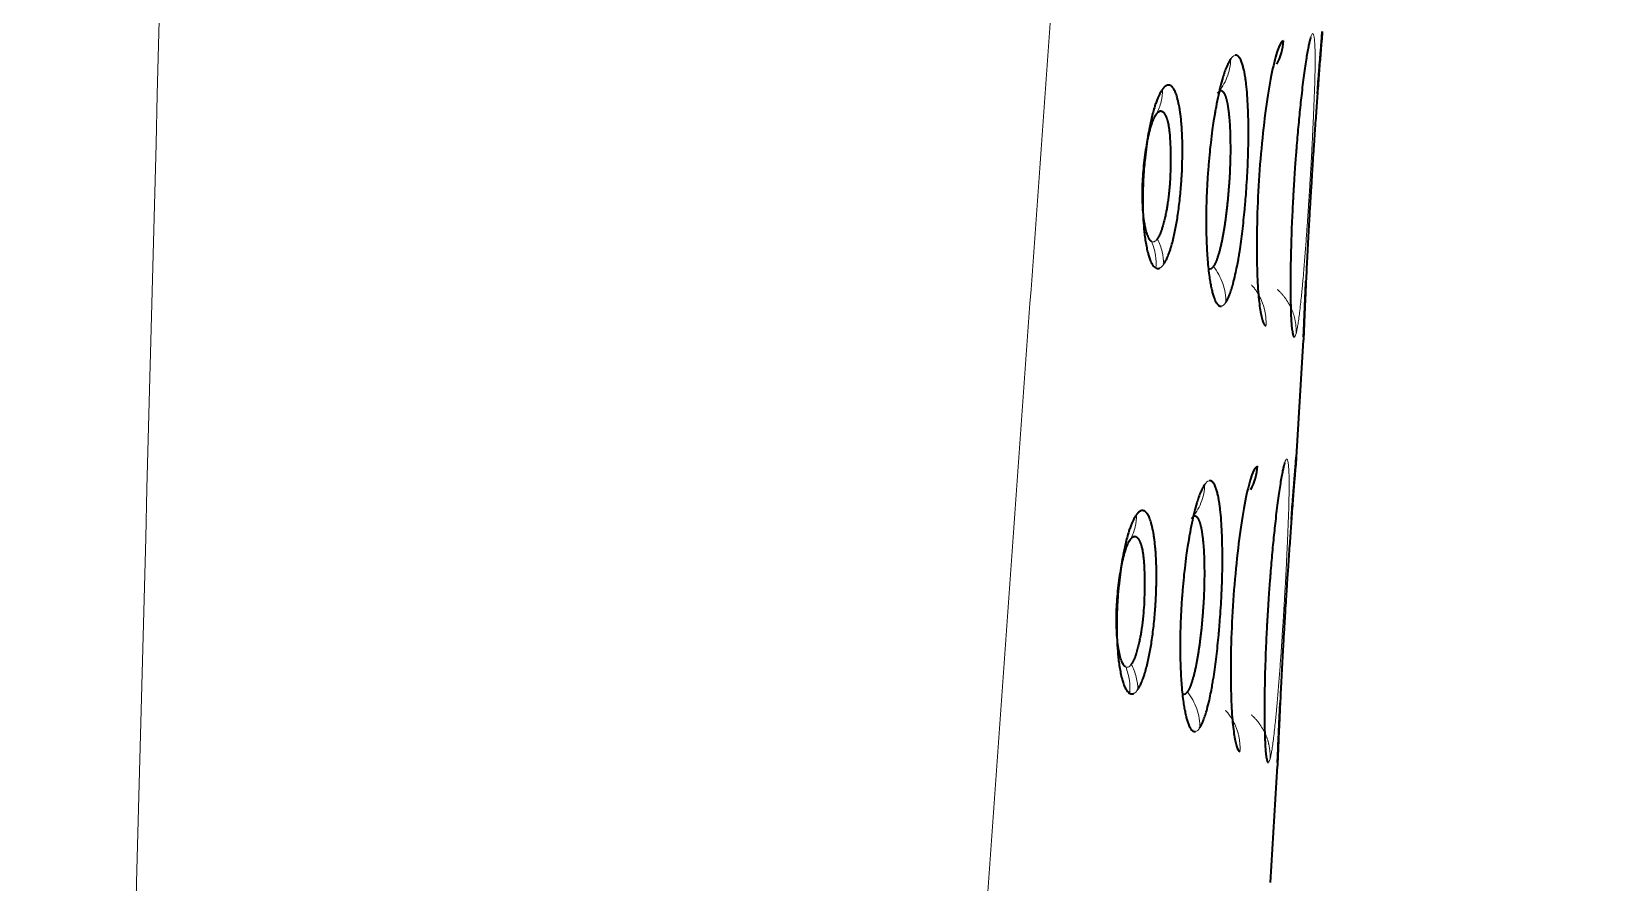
# Model space of a CAD drawing. Header units: inches. Extents: x -1096 to 3103, y -191 to 3207.
# Drawn here: x -38.56 to -24.66, y 1527.71 to 1535.2 of the extents above; entities that cross this region are included whole.
import ezdxf

# ---------------------------------------------------------------- set-up
doc = ezdxf.new("R2010")
doc.units = ezdxf.units.IN

msp = doc.modelspace()

# ---------------------------------------------------------------- linework, layer by layer
at = {"lineweight": 35}
for p, q in [((-27.202, 1535.195), (-27.204, 1535.166)), ((-27.43, 1531.452), (-27.368, 1532.479)), ((-27.431, 1531.452), (-27.433, 1531.423)), ((-27.659, 1527.709), (-27.596, 1528.736))]:
    msp.add_line(p, q, dxfattribs=at)
for centre in [(-28.036, 1535.144), (-28.265, 1531.401)]:
    msp.add_ellipse(centre, major_axis=(0.126, -0.479), ratio=0.993789, start_param=0.816449, end_param=1.255225, dxfattribs=at)
at = {"lineweight": 13}
for points, knots in [([(-38.563, 1493.04), (-38.063, 1511.529), (-37.328, 1539.378), (-36.491, 1571.898), (-36.087, 1588.283), (-35.915, 1596.46), (-35.814, 1601.161), (-35.764, 1603.458), (-35.754, 1604.719)], [0, 0, 0, 0, 0.496997, 0.748496, 0.874245, 0.93712, 0.968557, 1, 1, 1, 1]), ([(-24.657, 1604.058), (-24.661, 1604.002), (-24.67, 1603.89), (-24.682, 1603.72), (-24.695, 1603.548), (-24.709, 1603.373), (-24.722, 1603.195), (-24.735, 1603.015), (-24.749, 1602.832), (-24.762, 1602.647), (-24.776, 1602.458), (-24.803, 1602.088), (-24.849, 1601.452), (-24.905, 1600.688), (-24.956, 1599.977), (-24.997, 1599.403), (-25.039, 1598.828), (-25.08, 1598.254), (-25.121, 1597.68), (-25.202, 1596.559), (-25.313, 1595.03), (-25.442, 1593.233), (-25.542, 1591.855), (-25.612, 1590.894), (-25.66, 1590.218), (-25.699, 1589.683), (-25.738, 1589.145), (-25.778, 1588.593), (-25.818, 1588.029), (-25.86, 1587.451), (-25.902, 1586.861), (-25.945, 1586.257), (-25.99, 1585.64), (-26.035, 1585.01), (-26.081, 1584.366), (-26.128, 1583.71), (-26.176, 1583.04), (-26.225, 1582.357), (-26.275, 1581.661), (-26.326, 1580.952), (-26.378, 1580.23), (-26.43, 1579.495), (-26.484, 1578.746), (-26.538, 1577.984), (-26.594, 1577.209), (-26.706, 1575.633), (-26.878, 1573.234), (-27.11, 1569.99), (-27.348, 1566.664), (-27.592, 1563.258), (-27.841, 1559.771), (-28.097, 1556.203), (-28.358, 1552.554), (-28.629, 1548.777), (-28.907, 1544.898), (-29.19, 1540.946), (-29.474, 1536.997), (-29.757, 1533.05), (-30.04, 1529.105), (-30.323, 1525.163), (-30.606, 1521.223), (-30.89, 1517.285), (-31.173, 1513.349), (-31.456, 1509.416), (-31.738, 1505.485), (-32.021, 1501.556), (-32.304, 1497.63), (-32.492, 1495.013), (-32.586, 1493.705)], [0, 0, 0, 0, 0.001515, 0.003053, 0.004616, 0.006203, 0.007814, 0.009449, 0.011108, 0.012791, 0.014499, 0.01623, 0.022857, 0.031796, 0.037001, 0.042205, 0.047411, 0.052616, 0.057822, 0.063029, 0.083104, 0.099391, 0.111888, 0.120596, 0.125515, 0.130273, 0.135149, 0.140145, 0.14526, 0.150494, 0.155847, 0.16132, 0.166912, 0.172623, 0.178453, 0.184403, 0.190472, 0.19666, 0.202967, 0.209394, 0.21594, 0.222605, 0.229389, 0.236293, 0.243316, 0.250458, 0.27913, 0.308534, 0.338669, 0.369537, 0.401135, 0.433466, 0.466528, 0.500322, 0.536151, 0.571959, 0.607745, 0.64351, 0.679254, 0.714977, 0.750679, 0.78636, 0.822019, 0.857658, 0.893275, 0.928871, 0.964446, 1, 1, 1, 1]), ([(-27.432, 1532.538), (-27.432, 1532.54), (-27.431, 1532.543), (-27.43, 1532.548), (-27.428, 1532.555), (-27.427, 1532.563), (-27.425, 1532.572), (-27.422, 1532.583), (-27.42, 1532.597), (-27.416, 1532.622), (-27.409, 1532.662), (-27.401, 1532.725), (-27.394, 1532.792), (-27.386, 1532.862), (-27.38, 1532.924), (-27.375, 1532.976), (-27.372, 1533.016), (-27.369, 1533.041), (-27.366, 1533.077), (-27.362, 1533.129), (-27.356, 1533.202), (-27.35, 1533.275), (-27.345, 1533.345), (-27.34, 1533.413), (-27.336, 1533.479), (-27.331, 1533.541), (-27.327, 1533.6), (-27.324, 1533.656), (-27.32, 1533.708), (-27.317, 1533.756), (-27.314, 1533.8), (-27.312, 1533.841), (-27.31, 1533.877), (-27.308, 1533.91), (-27.306, 1533.938), (-27.305, 1533.963), (-27.302, 1534.001), (-27.299, 1534.066), (-27.293, 1534.169), (-27.286, 1534.304), (-27.28, 1534.438), (-27.275, 1534.558), (-27.271, 1534.658), (-27.268, 1534.753), (-27.266, 1534.833), (-27.265, 1534.899), (-27.265, 1534.954), (-27.265, 1535.006), (-27.266, 1535.052), (-27.268, 1535.09), (-27.27, 1535.119), (-27.272, 1535.14), (-27.275, 1535.156), (-27.278, 1535.166), (-27.281, 1535.172), (-27.283, 1535.175), (-27.285, 1535.177), (-27.286, 1535.177), (-27.286, 1535.177)], [0, 0, 0, 0, 0.004872, 0.010579, 0.017122, 0.024499, 0.03271, 0.041755, 0.051631, 0.062336, 0.094597, 0.12323, 0.155284, 0.182579, 0.205128, 0.222917, 0.235918, 0.244119, 0.247515, 0.270238, 0.291929, 0.312578, 0.332172, 0.350704, 0.368185, 0.384628, 0.400043, 0.414437, 0.42781, 0.440165, 0.451502, 0.461823, 0.471127, 0.479417, 0.486691, 0.492953, 0.4982, 0.516118, 0.543024, 0.578966, 0.624011, 0.654396, 0.685503, 0.717305, 0.749775, 0.772781, 0.796809, 0.821872, 0.847992, 0.875186, 0.895515, 0.916054, 0.936799, 0.954886, 0.970252, 0.982896, 0.992814, 1, 1, 1, 1]), ([(-28.008, 1534.954), (-28.01, 1534.899), (-28.031, 1534.788), (-28.091, 1534.693), (-28.127, 1534.654)], [0, 0, 0, 0, 0.501379, 1, 1, 1, 1]), ([(-28.609, 1534.687), (-28.608, 1534.651), (-28.617, 1534.575), (-28.643, 1534.504), (-28.662, 1534.471)], [0, 0, 0, 0, 0.475307, 1, 1, 1, 1]), ([(-28.654, 1533.372), (-28.664, 1533.358), (-28.673, 1533.35), (-28.691, 1533.343), (-28.7, 1533.345), (-28.709, 1533.351)], [0, 0, 0, 0, 0.5, 0.5, 1, 1, 1, 1]), ([(-28.667, 1533.115), (-28.664, 1533.152), (-28.666, 1533.233), (-28.688, 1533.31), (-28.704, 1533.348)], [0, 0, 0, 0, 0.47368, 1, 1, 1, 1]), ([(-28.597, 1533.148), (-28.598, 1533.184), (-28.607, 1533.261), (-28.635, 1533.335), (-28.654, 1533.372)], [0, 0, 0, 0, 0.477106, 1, 1, 1, 1]), ([(-28.051, 1532.812), (-28.05, 1532.867), (-28.059, 1532.924), (-28.097, 1533.033), (-28.125, 1533.085), (-28.161, 1533.129)], [0, 0, 0, 0, 0.5, 0.5, 1, 1, 1, 1]), ([(-27.432, 1532.538), (-27.432, 1532.542), (-27.432, 1532.549), (-27.432, 1532.559), (-27.432, 1532.57), (-27.432, 1532.581), (-27.433, 1532.591), (-27.434, 1532.602), (-27.435, 1532.613), (-27.436, 1532.624), (-27.438, 1532.634), (-27.439, 1532.645), (-27.441, 1532.656), (-27.444, 1532.667), (-27.446, 1532.677), (-27.449, 1532.688), (-27.452, 1532.699), (-27.455, 1532.709), (-27.459, 1532.72), (-27.462, 1532.73), (-27.466, 1532.74), (-27.471, 1532.751), (-27.475, 1532.761), (-27.48, 1532.771), (-27.485, 1532.781), (-27.49, 1532.79), (-27.495, 1532.8), (-27.501, 1532.81), (-27.507, 1532.819), (-27.513, 1532.828), (-27.519, 1532.838), (-27.525, 1532.847), (-27.532, 1532.855), (-27.539, 1532.864), (-27.545, 1532.873), (-27.552, 1532.881), (-27.56, 1532.889), (-27.567, 1532.897), (-27.575, 1532.905), (-27.582, 1532.912), (-27.59, 1532.92), (-27.595, 1532.925), (-27.598, 1532.927)], [0, 0, 0, 0, 0.024309, 0.048737, 0.073277, 0.097921, 0.122662, 0.147492, 0.172405, 0.197393, 0.222448, 0.247563, 0.272731, 0.297944, 0.323197, 0.348483, 0.373794, 0.399127, 0.424474, 0.449831, 0.475193, 0.500556, 0.525915, 0.551268, 0.576611, 0.601938, 0.627244, 0.652524, 0.677773, 0.702983, 0.728149, 0.753263, 0.778319, 0.80331, 0.828228, 0.853067, 0.877817, 0.902473, 0.927027, 0.951471, 0.975797, 1, 1, 1, 1]), ([(-27.661, 1528.795), (-27.661, 1528.797), (-27.66, 1528.8), (-27.659, 1528.805), (-27.657, 1528.812), (-27.656, 1528.82), (-27.654, 1528.829), (-27.651, 1528.84), (-27.649, 1528.854), (-27.644, 1528.879), (-27.638, 1528.919), (-27.63, 1528.982), (-27.623, 1529.049), (-27.615, 1529.119), (-27.609, 1529.181), (-27.604, 1529.233), (-27.601, 1529.273), (-27.598, 1529.298), (-27.595, 1529.334), (-27.591, 1529.386), (-27.585, 1529.459), (-27.579, 1529.532), (-27.574, 1529.602), (-27.569, 1529.67), (-27.564, 1529.736), (-27.56, 1529.798), (-27.556, 1529.857), (-27.553, 1529.913), (-27.549, 1529.965), (-27.546, 1530.013), (-27.543, 1530.057), (-27.541, 1530.098), (-27.539, 1530.134), (-27.537, 1530.167), (-27.535, 1530.195), (-27.534, 1530.22), (-27.531, 1530.258), (-27.528, 1530.323), (-27.522, 1530.426), (-27.515, 1530.561), (-27.509, 1530.695), (-27.504, 1530.815), (-27.5, 1530.915), (-27.497, 1531.01), (-27.495, 1531.09), (-27.494, 1531.156), (-27.494, 1531.211), (-27.494, 1531.263), (-27.495, 1531.309), (-27.497, 1531.347), (-27.499, 1531.376), (-27.501, 1531.397), (-27.504, 1531.413), (-27.507, 1531.423), (-27.509, 1531.429), (-27.512, 1531.432), (-27.514, 1531.434), (-27.515, 1531.434), (-27.515, 1531.434)], [0, 0, 0, 0, 0.004872, 0.010579, 0.017122, 0.024499, 0.03271, 0.041755, 0.051631, 0.062336, 0.094597, 0.12323, 0.155284, 0.182579, 0.205128, 0.222917, 0.235918, 0.244119, 0.247515, 0.270238, 0.291929, 0.312578, 0.332172, 0.350704, 0.368185, 0.384628, 0.400043, 0.414437, 0.42781, 0.440165, 0.451502, 0.461823, 0.471127, 0.479417, 0.486691, 0.492953, 0.4982, 0.516118, 0.543024, 0.578966, 0.624011, 0.654396, 0.685503, 0.717305, 0.749775, 0.772781, 0.796809, 0.821872, 0.847992, 0.875186, 0.895515, 0.916054, 0.936799, 0.954886, 0.970252, 0.982896, 0.992814, 1, 1, 1, 1]), ([(-28.237, 1531.211), (-28.238, 1531.156), (-28.26, 1531.045), (-28.32, 1530.95), (-28.356, 1530.911)], [0, 0, 0, 0, 0.501379, 1, 1, 1, 1]), ([(-28.838, 1530.944), (-28.837, 1530.908), (-28.846, 1530.832), (-28.872, 1530.761), (-28.891, 1530.728)], [0, 0, 0, 0, 0.475307, 1, 1, 1, 1]), ([(-28.883, 1529.629), (-28.892, 1529.615), (-28.902, 1529.607), (-28.92, 1529.6), (-28.929, 1529.602), (-28.938, 1529.608)], [0, 0, 0, 0, 0.5, 0.5, 1, 1, 1, 1]), ([(-28.896, 1529.372), (-28.893, 1529.409), (-28.895, 1529.489), (-28.917, 1529.567), (-28.932, 1529.605)], [0, 0, 0, 0, 0.47368, 1, 1, 1, 1]), ([(-28.826, 1529.405), (-28.826, 1529.441), (-28.836, 1529.518), (-28.864, 1529.592), (-28.883, 1529.629)], [0, 0, 0, 0, 0.477106, 1, 1, 1, 1]), ([(-28.28, 1529.069), (-28.279, 1529.124), (-28.288, 1529.181), (-28.326, 1529.29), (-28.354, 1529.342), (-28.389, 1529.386)], [0, 0, 0, 0, 0.5, 0.5, 1, 1, 1, 1]), ([(-27.661, 1528.795), (-27.661, 1528.799), (-27.661, 1528.806), (-27.661, 1528.816), (-27.661, 1528.827), (-27.661, 1528.838), (-27.662, 1528.848), (-27.663, 1528.859), (-27.664, 1528.87), (-27.665, 1528.881), (-27.667, 1528.891), (-27.668, 1528.902), (-27.67, 1528.913), (-27.673, 1528.924), (-27.675, 1528.934), (-27.678, 1528.945), (-27.681, 1528.956), (-27.684, 1528.966), (-27.688, 1528.977), (-27.691, 1528.987), (-27.695, 1528.997), (-27.7, 1529.008), (-27.704, 1529.018), (-27.709, 1529.028), (-27.714, 1529.038), (-27.719, 1529.047), (-27.724, 1529.057), (-27.73, 1529.067), (-27.736, 1529.076), (-27.742, 1529.085), (-27.748, 1529.095), (-27.754, 1529.104), (-27.761, 1529.112), (-27.767, 1529.121), (-27.774, 1529.13), (-27.781, 1529.138), (-27.789, 1529.146), (-27.796, 1529.154), (-27.804, 1529.162), (-27.811, 1529.169), (-27.819, 1529.177), (-27.824, 1529.182), (-27.827, 1529.184)], [0, 0, 0, 0, 0.024309, 0.048737, 0.073277, 0.097921, 0.122662, 0.147492, 0.172405, 0.197393, 0.222448, 0.247563, 0.272731, 0.297944, 0.323197, 0.348483, 0.373794, 0.399127, 0.424474, 0.449831, 0.475193, 0.500556, 0.525915, 0.551268, 0.576611, 0.601938, 0.627244, 0.652524, 0.677773, 0.702983, 0.728149, 0.753263, 0.778319, 0.80331, 0.828228, 0.853067, 0.877817, 0.902473, 0.927027, 0.951471, 0.975797, 1, 1, 1, 1])]:
    msp.add_open_spline(points, degree=3, knots=knots, dxfattribs=at)
at = {"lineweight": 35}
for points in [[(-27.544, 1535.113), (-27.559, 1535.11), (-27.589, 1535.063), (-27.639, 1534.883), (-27.689, 1534.608), (-27.731, 1534.265), (-27.763, 1533.885), (-27.779, 1533.502), (-27.78, 1533.164), (-27.769, 1532.917), (-27.752, 1532.754), (-27.73, 1532.645), (-27.709, 1532.606), (-27.698, 1532.602)], [(-27.773, 1531.37), (-27.787, 1531.367), (-27.818, 1531.32), (-27.868, 1531.14), (-27.918, 1530.865), (-27.96, 1530.522), (-27.992, 1530.142), (-28.008, 1529.759), (-28.009, 1529.421), (-27.998, 1529.174), (-27.98, 1529.011), (-27.959, 1528.902), (-27.938, 1528.863), (-27.927, 1528.859)]]:
    msp.add_open_spline(points, degree=3, dxfattribs=at)
for points, knots in [([(-27.304, 1535.146), (-27.304, 1535.145), (-27.305, 1535.141), (-27.307, 1535.135), (-27.309, 1535.127), (-27.312, 1535.117), (-27.315, 1535.105), (-27.318, 1535.09), (-27.324, 1535.064), (-27.332, 1535.023), (-27.342, 1534.962), (-27.353, 1534.893), (-27.364, 1534.814), (-27.375, 1534.727), (-27.385, 1534.638), (-27.395, 1534.55), (-27.403, 1534.465), (-27.412, 1534.377), (-27.42, 1534.286), (-27.426, 1534.212), (-27.431, 1534.149), (-27.436, 1534.093), (-27.441, 1534.021), (-27.447, 1533.931), (-27.454, 1533.824), (-27.462, 1533.68), (-27.472, 1533.477), (-27.478, 1533.285), (-27.481, 1533.131), (-27.482, 1533.031), (-27.482, 1532.935), (-27.482, 1532.854), (-27.48, 1532.787), (-27.479, 1532.731), (-27.477, 1532.679), (-27.474, 1532.632), (-27.471, 1532.595), (-27.467, 1532.566), (-27.464, 1532.545), (-27.461, 1532.529), (-27.457, 1532.518), (-27.455, 1532.512), (-27.452, 1532.509), (-27.45, 1532.508), (-27.449, 1532.507), (-27.448, 1532.507)], [0, 0, 0, 0, 0.005489, 0.012106, 0.019849, 0.028718, 0.03871, 0.049822, 0.062049, 0.094134, 0.122722, 0.153793, 0.184814, 0.215782, 0.246701, 0.271782, 0.296807, 0.321791, 0.346741, 0.371656, 0.38183, 0.396322, 0.415129, 0.438238, 0.465633, 0.497291, 0.548689, 0.623092, 0.653058, 0.684038, 0.716037, 0.749085, 0.772414, 0.796664, 0.821824, 0.847885, 0.874825, 0.895221, 0.915812, 0.936601, 0.954502, 0.969791, 0.982471, 0.992541, 1, 1, 1, 1]), ([(-27.204, 1535.166), (-27.204, 1535.164), (-27.204, 1535.161), (-27.205, 1535.154), (-27.206, 1535.147), (-27.206, 1535.137), (-27.207, 1535.125), (-27.209, 1535.11), (-27.211, 1535.084), (-27.214, 1535.043), (-27.219, 1534.981), (-27.225, 1534.912), (-27.231, 1534.832), (-27.238, 1534.744), (-27.244, 1534.654), (-27.251, 1534.566), (-27.257, 1534.479), (-27.263, 1534.39), (-27.27, 1534.298), (-27.275, 1534.222), (-27.279, 1534.159), (-27.283, 1534.103), (-27.288, 1534.029), (-27.294, 1533.938), (-27.3, 1533.828), (-27.307, 1533.726), (-27.312, 1533.632), (-27.317, 1533.547), (-27.322, 1533.45), (-27.328, 1533.341), (-27.336, 1533.193), (-27.345, 1533.013), (-27.351, 1532.866), (-27.356, 1532.77), (-27.358, 1532.713), (-27.36, 1532.659), (-27.362, 1532.611), (-27.364, 1532.572), (-27.365, 1532.542), (-27.366, 1532.519), (-27.367, 1532.503), (-27.367, 1532.491), (-27.368, 1532.485), (-27.368, 1532.481), (-27.368, 1532.48), (-27.368, 1532.479), (-27.368, 1532.479)], [0, 0, 0, 0, 0.005478, 0.012088, 0.019828, 0.028697, 0.038694, 0.049815, 0.062055, 0.094135, 0.122732, 0.153805, 0.184826, 0.215793, 0.246708, 0.271782, 0.296802, 0.321784, 0.346734, 0.371652, 0.381642, 0.396023, 0.414791, 0.437934, 0.465436, 0.497272, 0.515227, 0.536784, 0.561953, 0.590755, 0.623221, 0.684062, 0.749062, 0.772183, 0.796327, 0.821486, 0.847648, 0.874792, 0.895106, 0.915702, 0.936587, 0.954439, 0.969705, 0.982388, 0.992487, 1, 1, 1, 1]), ([(-27.245, 1534.648), (-27.245, 1534.652), (-27.242, 1534.689), (-27.237, 1534.757), (-27.23, 1534.839), (-27.225, 1534.906), (-27.221, 1534.963), (-27.216, 1535.016), (-27.212, 1535.064), (-27.209, 1535.103), (-27.207, 1535.133), (-27.205, 1535.155), (-27.204, 1535.172), (-27.203, 1535.183), (-27.202, 1535.19), (-27.202, 1535.193), (-27.202, 1535.195), (-27.202, 1535.195), (-27.202, 1535.195)], [0, 0, 0, 0, 0.009648, 0.109729, 0.211715, 0.284115, 0.359772, 0.438728, 0.521049, 0.606793, 0.670847, 0.735553, 0.800894, 0.857989, 0.906456, 0.946289, 0.977476, 1, 1, 1, 1]), ([(-28.051, 1532.812), (-28.05, 1532.813), (-28.048, 1532.817), (-28.044, 1532.823), (-28.04, 1532.83), (-28.035, 1532.839), (-28.03, 1532.85), (-28.024, 1532.864), (-28.015, 1532.887), (-28.002, 1532.924), (-27.985, 1532.982), (-27.969, 1533.05), (-27.953, 1533.123), (-27.942, 1533.184), (-27.934, 1533.229), (-27.926, 1533.281), (-27.916, 1533.348), (-27.904, 1533.439), (-27.894, 1533.534), (-27.885, 1533.62), (-27.878, 1533.704), (-27.871, 1533.793), (-27.863, 1533.907), (-27.857, 1534.033), (-27.851, 1534.212), (-27.851, 1534.38), (-27.856, 1534.533), (-27.862, 1534.638), (-27.869, 1534.719), (-27.877, 1534.779), (-27.884, 1534.823), (-27.892, 1534.863), (-27.902, 1534.899), (-27.911, 1534.927), (-27.92, 1534.949), (-27.929, 1534.964), (-27.939, 1534.975), (-27.947, 1534.982), (-27.955, 1534.986), (-27.961, 1534.987), (-27.966, 1534.987), (-27.969, 1534.986), (-27.97, 1534.986)], [0, 0, 0, 0, 0.00574, 0.012539, 0.020395, 0.029309, 0.039278, 0.0503, 0.062374, 0.094808, 0.123301, 0.163195, 0.195598, 0.220506, 0.237864, 0.247638, 0.279014, 0.310359, 0.341623, 0.372778, 0.393309, 0.421103, 0.456142, 0.498405, 0.538106, 0.624054, 0.66412, 0.706058, 0.749801, 0.773059, 0.797214, 0.822278, 0.848274, 0.875218, 0.895535, 0.916069, 0.936814, 0.954645, 0.96988, 0.982521, 0.992562, 1, 1, 1, 1]), ([(-28.008, 1534.954), (-28.009, 1534.952), (-28.012, 1534.949), (-28.015, 1534.943), (-28.02, 1534.935), (-28.025, 1534.926), (-28.03, 1534.916), (-28.037, 1534.902), (-28.047, 1534.879), (-28.061, 1534.843), (-28.08, 1534.784), (-28.1, 1534.709), (-28.122, 1534.614), (-28.138, 1534.531), (-28.15, 1534.462), (-28.16, 1534.403), (-28.172, 1534.321), (-28.183, 1534.23), (-28.194, 1534.127), (-28.204, 1534.017), (-28.214, 1533.881), (-28.22, 1533.762), (-28.223, 1533.659), (-28.224, 1533.57), (-28.224, 1533.463), (-28.221, 1533.329), (-28.212, 1533.178), (-28.2, 1533.063), (-28.188, 1532.987), (-28.18, 1532.943), (-28.17, 1532.902), (-28.16, 1532.867), (-28.149, 1532.838), (-28.139, 1532.817), (-28.13, 1532.801), (-28.12, 1532.79), (-28.112, 1532.783), (-28.104, 1532.78), (-28.098, 1532.779), (-28.092, 1532.779), (-28.089, 1532.779), (-28.088, 1532.779)], [0, 0, 0, 0, 0.005554, 0.012212, 0.019972, 0.028835, 0.038798, 0.049857, 0.062009, 0.094144, 0.122654, 0.164029, 0.205336, 0.246577, 0.261309, 0.282117, 0.309016, 0.346447, 0.371562, 0.40803, 0.449921, 0.49717, 0.518469, 0.546547, 0.581427, 0.623161, 0.683442, 0.749063, 0.772788, 0.797238, 0.822404, 0.848274, 0.87483, 0.895236, 0.915826, 0.936607, 0.954255, 0.969416, 0.982094, 0.992289, 1, 1, 1, 1]), ([(-28.572, 1534.721), (-28.573, 1534.72), (-28.575, 1534.719), (-28.579, 1534.717), (-28.582, 1534.715), (-28.585, 1534.713), (-28.588, 1534.71), (-28.591, 1534.708), (-28.594, 1534.705), (-28.597, 1534.702), (-28.6, 1534.698), (-28.603, 1534.695), (-28.606, 1534.691), (-28.608, 1534.688), (-28.609, 1534.687)], [0, 0, 0, 0, 0.087726, 0.174597, 0.26064, 0.345882, 0.430348, 0.514063, 0.597044, 0.679271, 0.760709, 0.841329, 0.921101, 1, 1, 1, 1]), ([(-28.597, 1533.148), (-28.596, 1533.15), (-28.593, 1533.155), (-28.588, 1533.164), (-28.581, 1533.174), (-28.574, 1533.188), (-28.566, 1533.206), (-28.557, 1533.228), (-28.547, 1533.255), (-28.535, 1533.291), (-28.522, 1533.337), (-28.508, 1533.393), (-28.496, 1533.45), (-28.485, 1533.509), (-28.475, 1533.571), (-28.465, 1533.638), (-28.457, 1533.711), (-28.449, 1533.786), (-28.443, 1533.858), (-28.439, 1533.921), (-28.436, 1533.974), (-28.435, 1534.016), (-28.434, 1534.048), (-28.434, 1534.07), (-28.433, 1534.088), (-28.433, 1534.107), (-28.433, 1534.129), (-28.433, 1534.153), (-28.433, 1534.177), (-28.433, 1534.201), (-28.433, 1534.226), (-28.434, 1534.252), (-28.435, 1534.278), (-28.436, 1534.304), (-28.438, 1534.331), (-28.44, 1534.368), (-28.444, 1534.413), (-28.449, 1534.46), (-28.454, 1534.498), (-28.459, 1534.529), (-28.464, 1534.552), (-28.469, 1534.576), (-28.475, 1534.6), (-28.482, 1534.626), (-28.49, 1534.649), (-28.498, 1534.668), (-28.506, 1534.684), (-28.515, 1534.699), (-28.527, 1534.713), (-28.539, 1534.721), (-28.551, 1534.724), (-28.559, 1534.724), (-28.566, 1534.723), (-28.57, 1534.721), (-28.572, 1534.721)], [0, 0, 0, 0, 0.008312, 0.018718, 0.031215, 0.045793, 0.062447, 0.081166, 0.101965, 0.12488, 0.158032, 0.189932, 0.220552, 0.249847, 0.279081, 0.309902, 0.342245, 0.37604, 0.40723, 0.433936, 0.456243, 0.474204, 0.487831, 0.49712, 0.502069, 0.511588, 0.521488, 0.53177, 0.542435, 0.553485, 0.564918, 0.576737, 0.588939, 0.601522, 0.614485, 0.627837, 0.657455, 0.683638, 0.706353, 0.725554, 0.7412, 0.75326, 0.775273, 0.796753, 0.817681, 0.838042, 0.857822, 0.877012, 0.903556, 0.937505, 0.957454, 0.974506, 0.988684, 1, 1, 1, 1]), ([(-28.609, 1534.687), (-28.61, 1534.685), (-28.614, 1534.68), (-28.62, 1534.671), (-28.627, 1534.658), (-28.636, 1534.641), (-28.647, 1534.618), (-28.659, 1534.589), (-28.673, 1534.55), (-28.688, 1534.501), (-28.702, 1534.446), (-28.715, 1534.391), (-28.728, 1534.327), (-28.741, 1534.252), (-28.754, 1534.159), (-28.763, 1534.077), (-28.771, 1533.994), (-28.776, 1533.926), (-28.779, 1533.858), (-28.781, 1533.809), (-28.782, 1533.766), (-28.782, 1533.719), (-28.782, 1533.659), (-28.78, 1533.578), (-28.775, 1533.5), (-28.769, 1533.431), (-28.762, 1533.375), (-28.753, 1533.32), (-28.744, 1533.276), (-28.735, 1533.24), (-28.725, 1533.207), (-28.711, 1533.17), (-28.696, 1533.141), (-28.68, 1533.123), (-28.667, 1533.114), (-28.655, 1533.111), (-28.646, 1533.111), (-28.639, 1533.112), (-28.635, 1533.114), (-28.633, 1533.115)], [0, 0, 0, 0, 0.00838, 0.019828, 0.034311, 0.051779, 0.07223, 0.095696, 0.122213, 0.156817, 0.188919, 0.218495, 0.245511, 0.285003, 0.326851, 0.370915, 0.392493, 0.433838, 0.457227, 0.478268, 0.49699, 0.512576, 0.538783, 0.575717, 0.623427, 0.651319, 0.681697, 0.714579, 0.749997, 0.768411, 0.795415, 0.831012, 0.875167, 0.903589, 0.936491, 0.95725, 0.97475, 0.989001, 1, 1, 1, 1]), ([(-28.102, 1534.676), (-28.101, 1534.676), (-28.1, 1534.676), (-28.098, 1534.677), (-28.096, 1534.677), (-28.094, 1534.677), (-28.091, 1534.677), (-28.089, 1534.676), (-28.087, 1534.675), (-28.085, 1534.674), (-28.083, 1534.673), (-28.082, 1534.672), (-28.08, 1534.67), (-28.078, 1534.669), (-28.076, 1534.667), (-28.074, 1534.665), (-28.072, 1534.662), (-28.071, 1534.66), (-28.069, 1534.657), (-28.067, 1534.655), (-28.066, 1534.652), (-28.064, 1534.649), (-28.063, 1534.646), (-28.061, 1534.642), (-28.06, 1534.639), (-28.058, 1534.635), (-28.057, 1534.632), (-28.055, 1534.628), (-28.054, 1534.624), (-28.052, 1534.62), (-28.051, 1534.616), (-28.05, 1534.611), (-28.049, 1534.607), (-28.047, 1534.603), (-28.046, 1534.598), (-28.045, 1534.593), (-28.044, 1534.589), (-28.043, 1534.584), (-28.042, 1534.579), (-28.04, 1534.574), (-28.039, 1534.569), (-28.038, 1534.564), (-28.037, 1534.559), (-28.036, 1534.554), (-28.035, 1534.548), (-28.034, 1534.543), (-28.034, 1534.538), (-28.033, 1534.532), (-28.032, 1534.527), (-28.031, 1534.521), (-28.03, 1534.516), (-28.029, 1534.51), (-28.029, 1534.504), (-28.028, 1534.499), (-28.025, 1534.476), (-28.02, 1534.433), (-28.015, 1534.363), (-28.012, 1534.283), (-28.011, 1534.194), (-28.011, 1534.098), (-28.013, 1534.028), (-28.015, 1533.988), (-28.015, 1533.98), (-28.016, 1533.972), (-28.016, 1533.964), (-28.017, 1533.956), (-28.017, 1533.947), (-28.017, 1533.937), (-28.018, 1533.928), (-28.019, 1533.918), (-28.019, 1533.908), (-28.02, 1533.897), (-28.02, 1533.886), (-28.021, 1533.875), (-28.022, 1533.864), (-28.023, 1533.852), (-28.024, 1533.84), (-28.025, 1533.828), (-28.026, 1533.815), (-28.027, 1533.802), (-28.028, 1533.789), (-28.029, 1533.776), (-28.03, 1533.762), (-28.031, 1533.748), (-28.033, 1533.734), (-28.034, 1533.72), (-28.035, 1533.705), (-28.037, 1533.69), (-28.039, 1533.675), (-28.04, 1533.659), (-28.042, 1533.644), (-28.044, 1533.628), (-28.046, 1533.612), (-28.048, 1533.596), (-28.05, 1533.58), (-28.052, 1533.563), (-28.054, 1533.547), (-28.056, 1533.53), (-28.059, 1533.513), (-28.061, 1533.497), (-28.064, 1533.48), (-28.066, 1533.463), (-28.069, 1533.446), (-28.072, 1533.43), (-28.075, 1533.413), (-28.078, 1533.397), (-28.081, 1533.38), (-28.084, 1533.364), (-28.087, 1533.348), (-28.091, 1533.332), (-28.094, 1533.317), (-28.098, 1533.301), (-28.101, 1533.287), (-28.105, 1533.272), (-28.109, 1533.258), (-28.113, 1533.244), (-28.117, 1533.23), (-28.121, 1533.218), (-28.125, 1533.205), (-28.129, 1533.193), (-28.133, 1533.182), (-28.138, 1533.171), (-28.142, 1533.161), (-28.147, 1533.152), (-28.151, 1533.143), (-28.156, 1533.135), (-28.159, 1533.131), (-28.161, 1533.129)], [0, 0, 0, 0, 0.005865, 0.011687, 0.017466, 0.023202, 0.028896, 0.034548, 0.040159, 0.045728, 0.051256, 0.056744, 0.062191, 0.067598, 0.072964, 0.078291, 0.083577, 0.088824, 0.09403, 0.099197, 0.104323, 0.109409, 0.114456, 0.119462, 0.124428, 0.129354, 0.13424, 0.139087, 0.143893, 0.14866, 0.153387, 0.158074, 0.162721, 0.167329, 0.171897, 0.176426, 0.180915, 0.185365, 0.189776, 0.194148, 0.198481, 0.202775, 0.20703, 0.211247, 0.215425, 0.219564, 0.223665, 0.227727, 0.231751, 0.235736, 0.239683, 0.243591, 0.247461, 0.251293, 0.255086, 0.293166, 0.332769, 0.373855, 0.41637, 0.460265, 0.505542, 0.508741, 0.512072, 0.515536, 0.519132, 0.522861, 0.526723, 0.530717, 0.534844, 0.539104, 0.543496, 0.548021, 0.552678, 0.557469, 0.562392, 0.567448, 0.572636, 0.577957, 0.583411, 0.588998, 0.594717, 0.600568, 0.606552, 0.612669, 0.618919, 0.625302, 0.631818, 0.638469, 0.645255, 0.652176, 0.659233, 0.666427, 0.673758, 0.681227, 0.688832, 0.696573, 0.70445, 0.71246, 0.720603, 0.728878, 0.737285, 0.745822, 0.754488, 0.763283, 0.772204, 0.781251, 0.790421, 0.799713, 0.809123, 0.818654, 0.828304, 0.838077, 0.847971, 0.857989, 0.868132, 0.8784, 0.888796, 0.899319, 0.909973, 0.920758, 0.931677, 0.942732, 0.953922, 0.965245, 0.9767, 0.988285, 1, 1, 1, 1]), ([(-28.709, 1533.351), (-28.715, 1533.356), (-28.721, 1533.363), (-28.733, 1533.384), (-28.739, 1533.397), (-28.749, 1533.427), (-28.754, 1533.445), (-28.763, 1533.485), (-28.771, 1533.529), (-28.776, 1533.58), (-28.781, 1533.634), (-28.782, 1533.662), (-28.785, 1533.721), (-28.785, 1533.751), (-28.785, 1533.813), (-28.784, 1533.844), (-28.779, 1533.939), (-28.774, 1534.003), (-28.759, 1534.126), (-28.75, 1534.185), (-28.728, 1534.292), (-28.716, 1534.34), (-28.697, 1534.4), (-28.69, 1534.417), (-28.68, 1534.44), (-28.676, 1534.447), (-28.669, 1534.46), (-28.665, 1534.466), (-28.662, 1534.471)], [0, 0, 0, 0, 0.0625, 0.0625, 0.125, 0.125, 0.1875, 0.1875, 0.25, 0.3125, 0.3125, 0.375, 0.375, 0.4375, 0.4375, 0.5, 0.5, 0.625, 0.625, 0.75, 0.75, 0.875, 0.875, 0.9375, 0.9375, 0.96875, 0.96875, 1, 1, 1, 1]), ([(-28.662, 1534.471), (-28.658, 1534.476), (-28.654, 1534.481), (-28.646, 1534.488), (-28.642, 1534.491), (-28.639, 1534.493)], [0, 0, 0, 0, 0.5, 0.5, 1, 1, 1, 1]), ([(-28.639, 1534.493), (-28.638, 1534.493), (-28.636, 1534.494), (-28.634, 1534.495), (-28.631, 1534.496), (-28.629, 1534.496), (-28.627, 1534.497), (-28.625, 1534.497), (-28.623, 1534.497), (-28.62, 1534.496), (-28.618, 1534.496), (-28.616, 1534.495), (-28.614, 1534.495), (-28.612, 1534.494), (-28.611, 1534.493), (-28.609, 1534.492), (-28.607, 1534.49), (-28.605, 1534.489), (-28.603, 1534.488), (-28.602, 1534.486), (-28.6, 1534.484), (-28.598, 1534.483), (-28.597, 1534.481), (-28.595, 1534.479), (-28.594, 1534.477), (-28.592, 1534.475), (-28.591, 1534.473), (-28.59, 1534.471), (-28.588, 1534.469), (-28.587, 1534.466), (-28.586, 1534.464), (-28.584, 1534.462), (-28.583, 1534.46), (-28.582, 1534.457), (-28.581, 1534.455), (-28.58, 1534.453), (-28.579, 1534.45), (-28.578, 1534.448), (-28.577, 1534.446), (-28.576, 1534.443), (-28.575, 1534.441), (-28.574, 1534.439), (-28.573, 1534.437), (-28.572, 1534.434), (-28.572, 1534.432), (-28.571, 1534.43), (-28.57, 1534.428), (-28.569, 1534.426), (-28.569, 1534.424), (-28.568, 1534.422), (-28.568, 1534.42), (-28.567, 1534.418), (-28.566, 1534.416), (-28.566, 1534.414), (-28.565, 1534.412), (-28.565, 1534.411), (-28.564, 1534.409), (-28.564, 1534.407), (-28.563, 1534.406), (-28.563, 1534.404), (-28.563, 1534.403), (-28.562, 1534.402), (-28.562, 1534.4), (-28.562, 1534.399), (-28.561, 1534.398), (-28.561, 1534.397), (-28.561, 1534.396), (-28.56, 1534.392), (-28.558, 1534.382), (-28.555, 1534.363), (-28.55, 1534.336), (-28.546, 1534.298), (-28.542, 1534.247), (-28.539, 1534.186), (-28.537, 1534.121), (-28.537, 1534.064), (-28.538, 1534.006), (-28.54, 1533.935), (-28.544, 1533.859), (-28.55, 1533.788), (-28.556, 1533.734), (-28.563, 1533.686), (-28.569, 1533.644), (-28.577, 1533.604), (-28.585, 1533.562), (-28.596, 1533.518), (-28.605, 1533.486), (-28.612, 1533.465), (-28.615, 1533.454), (-28.619, 1533.443), (-28.623, 1533.432), (-28.627, 1533.422), (-28.632, 1533.412), (-28.636, 1533.403), (-28.64, 1533.394), (-28.645, 1533.386), (-28.65, 1533.378), (-28.653, 1533.374), (-28.654, 1533.372)], [0, 0, 0, 0, 0.006402, 0.012718, 0.018948, 0.025094, 0.031155, 0.037133, 0.043028, 0.04884, 0.054569, 0.060216, 0.065781, 0.071264, 0.076665, 0.081984, 0.08722, 0.092375, 0.097449, 0.10244, 0.107349, 0.112176, 0.116921, 0.121583, 0.126163, 0.13066, 0.135075, 0.139407, 0.143656, 0.147821, 0.151904, 0.155903, 0.159818, 0.16365, 0.167397, 0.171061, 0.174641, 0.178137, 0.181548, 0.184875, 0.188117, 0.191275, 0.194348, 0.197337, 0.20024, 0.203059, 0.205792, 0.208441, 0.211005, 0.213483, 0.215876, 0.218184, 0.220407, 0.222544, 0.224596, 0.226563, 0.228444, 0.23024, 0.231951, 0.233576, 0.235115, 0.23657, 0.237938, 0.239222, 0.240419, 0.241532, 0.242559, 0.2435, 0.254774, 0.272666, 0.297131, 0.32809, 0.365456, 0.412583, 0.454131, 0.490059, 0.516928, 0.558931, 0.61621, 0.652384, 0.685699, 0.716076, 0.743451, 0.769233, 0.799226, 0.833359, 0.871554, 0.882023, 0.892722, 0.903654, 0.914822, 0.926232, 0.937891, 0.949803, 0.96197, 0.974391, 0.987067, 1, 1, 1, 1]), ([(-28.161, 1533.129), (-28.167, 1533.118), (-28.174, 1533.112), (-28.188, 1533.105), (-28.194, 1533.105), (-28.201, 1533.108)], [0, 0, 0, 0, 0.5, 0.5, 1, 1, 1, 1]), ([(-27.367, 1532.508), (-27.366, 1532.51), (-27.366, 1532.513), (-27.366, 1532.518), (-27.366, 1532.525), (-27.366, 1532.533), (-27.365, 1532.542), (-27.365, 1532.553), (-27.364, 1532.567), (-27.363, 1532.592), (-27.362, 1532.632), (-27.359, 1532.695), (-27.356, 1532.764), (-27.353, 1532.835), (-27.35, 1532.899), (-27.348, 1532.952), (-27.346, 1532.987), (-27.345, 1533.004), (-27.345, 1533.008)], [0, 0, 0, 0, 0.020179, 0.043855, 0.07103, 0.101699, 0.13586, 0.17351, 0.214642, 0.259247, 0.393285, 0.5125, 0.6481, 0.76315, 0.857702, 0.931689, 0.984998, 1, 1, 1, 1]), ([(-27.532, 1531.403), (-27.533, 1531.402), (-27.534, 1531.398), (-27.536, 1531.392), (-27.538, 1531.384), (-27.541, 1531.374), (-27.544, 1531.362), (-27.547, 1531.347), (-27.553, 1531.321), (-27.561, 1531.28), (-27.571, 1531.219), (-27.582, 1531.15), (-27.593, 1531.071), (-27.604, 1530.984), (-27.614, 1530.895), (-27.624, 1530.807), (-27.632, 1530.722), (-27.641, 1530.634), (-27.649, 1530.543), (-27.655, 1530.469), (-27.66, 1530.406), (-27.665, 1530.35), (-27.67, 1530.278), (-27.676, 1530.188), (-27.683, 1530.081), (-27.691, 1529.937), (-27.701, 1529.734), (-27.707, 1529.542), (-27.71, 1529.388), (-27.711, 1529.288), (-27.711, 1529.192), (-27.711, 1529.111), (-27.709, 1529.044), (-27.708, 1528.988), (-27.705, 1528.936), (-27.703, 1528.889), (-27.7, 1528.852), (-27.696, 1528.823), (-27.693, 1528.802), (-27.69, 1528.786), (-27.686, 1528.775), (-27.683, 1528.769), (-27.681, 1528.766), (-27.679, 1528.765), (-27.678, 1528.764), (-27.677, 1528.764)], [0, 0, 0, 0, 0.005489, 0.012106, 0.019849, 0.028718, 0.03871, 0.049822, 0.062049, 0.094134, 0.122722, 0.153793, 0.184814, 0.215782, 0.246701, 0.271782, 0.296807, 0.321791, 0.346741, 0.371656, 0.38183, 0.396322, 0.415129, 0.438238, 0.465633, 0.497291, 0.548689, 0.623092, 0.653058, 0.684038, 0.716037, 0.749085, 0.772414, 0.796664, 0.821824, 0.847885, 0.874825, 0.895221, 0.915812, 0.936601, 0.954502, 0.969791, 0.982471, 0.992541, 1, 1, 1, 1]), ([(-27.433, 1531.423), (-27.433, 1531.421), (-27.433, 1531.418), (-27.434, 1531.411), (-27.435, 1531.404), (-27.435, 1531.394), (-27.436, 1531.382), (-27.438, 1531.367), (-27.44, 1531.341), (-27.443, 1531.3), (-27.448, 1531.238), (-27.454, 1531.169), (-27.46, 1531.089), (-27.467, 1531.001), (-27.473, 1530.911), (-27.48, 1530.823), (-27.486, 1530.736), (-27.492, 1530.647), (-27.499, 1530.555), (-27.504, 1530.479), (-27.508, 1530.416), (-27.512, 1530.36), (-27.517, 1530.286), (-27.523, 1530.195), (-27.529, 1530.085), (-27.535, 1529.983), (-27.541, 1529.889), (-27.546, 1529.804), (-27.551, 1529.707), (-27.557, 1529.598), (-27.565, 1529.45), (-27.574, 1529.27), (-27.58, 1529.123), (-27.585, 1529.027), (-27.587, 1528.97), (-27.589, 1528.916), (-27.591, 1528.868), (-27.593, 1528.829), (-27.594, 1528.799), (-27.595, 1528.776), (-27.596, 1528.76), (-27.596, 1528.748), (-27.596, 1528.742), (-27.597, 1528.738), (-27.597, 1528.737), (-27.597, 1528.736), (-27.597, 1528.736)], [0, 0, 0, 0, 0.005478, 0.012088, 0.019828, 0.028697, 0.038694, 0.049815, 0.062055, 0.094135, 0.122732, 0.153805, 0.184826, 0.215793, 0.246708, 0.271782, 0.296802, 0.321784, 0.346734, 0.371652, 0.381642, 0.396023, 0.414791, 0.437934, 0.465436, 0.497272, 0.515227, 0.536784, 0.561953, 0.590755, 0.623221, 0.684062, 0.749062, 0.772183, 0.796327, 0.821486, 0.847648, 0.874792, 0.895106, 0.915702, 0.936587, 0.954439, 0.969705, 0.982388, 0.992487, 1, 1, 1, 1]), ([(-27.474, 1530.901), (-27.474, 1530.906), (-27.471, 1530.944), (-27.466, 1531.014), (-27.459, 1531.096), (-27.454, 1531.163), (-27.449, 1531.22), (-27.445, 1531.273), (-27.441, 1531.321), (-27.438, 1531.36), (-27.436, 1531.39), (-27.434, 1531.412), (-27.433, 1531.429), (-27.432, 1531.44), (-27.431, 1531.447), (-27.431, 1531.45), (-27.431, 1531.452), (-27.431, 1531.452), (-27.431, 1531.452)], [0, 0, 0, 0, 0.013436, 0.113134, 0.21473, 0.286852, 0.36222, 0.440874, 0.522881, 0.608296, 0.672106, 0.736564, 0.801655, 0.858532, 0.906814, 0.946495, 0.977563, 1, 1, 1, 1]), ([(-28.28, 1529.069), (-28.279, 1529.07), (-28.277, 1529.074), (-28.273, 1529.08), (-28.269, 1529.087), (-28.264, 1529.096), (-28.259, 1529.107), (-28.253, 1529.121), (-28.244, 1529.144), (-28.231, 1529.181), (-28.214, 1529.239), (-28.197, 1529.307), (-28.182, 1529.38), (-28.171, 1529.441), (-28.163, 1529.486), (-28.155, 1529.538), (-28.145, 1529.605), (-28.133, 1529.696), (-28.123, 1529.791), (-28.114, 1529.877), (-28.107, 1529.961), (-28.1, 1530.05), (-28.092, 1530.164), (-28.086, 1530.29), (-28.08, 1530.469), (-28.08, 1530.637), (-28.085, 1530.79), (-28.091, 1530.895), (-28.098, 1530.976), (-28.106, 1531.036), (-28.113, 1531.08), (-28.121, 1531.12), (-28.13, 1531.156), (-28.14, 1531.184), (-28.149, 1531.206), (-28.158, 1531.221), (-28.167, 1531.232), (-28.176, 1531.239), (-28.184, 1531.243), (-28.19, 1531.244), (-28.195, 1531.244), (-28.198, 1531.243), (-28.199, 1531.243)], [0, 0, 0, 0, 0.00574, 0.012539, 0.020395, 0.029309, 0.039278, 0.0503, 0.062374, 0.094808, 0.123301, 0.163195, 0.195598, 0.220506, 0.237864, 0.247638, 0.279014, 0.310359, 0.341623, 0.372778, 0.393309, 0.421103, 0.456142, 0.498405, 0.538106, 0.624054, 0.66412, 0.706058, 0.749801, 0.773059, 0.797214, 0.822278, 0.848274, 0.875218, 0.895535, 0.916069, 0.936814, 0.954645, 0.96988, 0.982521, 0.992562, 1, 1, 1, 1]), ([(-28.237, 1531.211), (-28.238, 1531.209), (-28.241, 1531.206), (-28.244, 1531.2), (-28.249, 1531.192), (-28.254, 1531.183), (-28.259, 1531.173), (-28.266, 1531.159), (-28.276, 1531.136), (-28.29, 1531.1), (-28.309, 1531.041), (-28.329, 1530.966), (-28.351, 1530.871), (-28.367, 1530.788), (-28.379, 1530.719), (-28.389, 1530.66), (-28.401, 1530.578), (-28.412, 1530.487), (-28.423, 1530.384), (-28.433, 1530.274), (-28.443, 1530.138), (-28.449, 1530.019), (-28.452, 1529.916), (-28.453, 1529.827), (-28.453, 1529.72), (-28.45, 1529.586), (-28.441, 1529.435), (-28.429, 1529.32), (-28.417, 1529.244), (-28.408, 1529.2), (-28.399, 1529.159), (-28.389, 1529.124), (-28.378, 1529.095), (-28.368, 1529.074), (-28.359, 1529.058), (-28.349, 1529.047), (-28.341, 1529.04), (-28.333, 1529.037), (-28.327, 1529.036), (-28.321, 1529.036), (-28.318, 1529.036), (-28.317, 1529.036)], [0, 0, 0, 0, 0.005554, 0.012212, 0.019972, 0.028835, 0.038798, 0.049857, 0.062009, 0.094144, 0.122654, 0.164029, 0.205336, 0.246577, 0.261309, 0.282117, 0.309016, 0.346447, 0.371562, 0.40803, 0.449921, 0.49717, 0.518469, 0.546547, 0.581427, 0.623161, 0.683442, 0.749063, 0.772788, 0.797238, 0.822404, 0.848274, 0.87483, 0.895236, 0.915826, 0.936607, 0.954255, 0.969416, 0.982094, 0.992289, 1, 1, 1, 1]), ([(-28.838, 1530.944), (-28.839, 1530.942), (-28.843, 1530.937), (-28.849, 1530.928), (-28.856, 1530.915), (-28.865, 1530.898), (-28.876, 1530.875), (-28.888, 1530.846), (-28.902, 1530.807), (-28.916, 1530.758), (-28.931, 1530.703), (-28.944, 1530.648), (-28.957, 1530.584), (-28.97, 1530.509), (-28.983, 1530.416), (-28.992, 1530.334), (-29, 1530.251), (-29.005, 1530.183), (-29.008, 1530.115), (-29.01, 1530.066), (-29.011, 1530.023), (-29.011, 1529.976), (-29.011, 1529.916), (-29.009, 1529.835), (-29.004, 1529.757), (-28.998, 1529.688), (-28.991, 1529.632), (-28.982, 1529.577), (-28.973, 1529.533), (-28.964, 1529.497), (-28.954, 1529.464), (-28.94, 1529.427), (-28.925, 1529.398), (-28.908, 1529.38), (-28.895, 1529.371), (-28.884, 1529.368), (-28.875, 1529.368), (-28.868, 1529.369), (-28.864, 1529.371), (-28.862, 1529.372)], [0, 0, 0, 0, 0.00838, 0.019828, 0.034311, 0.051779, 0.07223, 0.095696, 0.122213, 0.156817, 0.188919, 0.218495, 0.245511, 0.285003, 0.326851, 0.370915, 0.392493, 0.433838, 0.457227, 0.478268, 0.49699, 0.512576, 0.538783, 0.575717, 0.623427, 0.651319, 0.681697, 0.714579, 0.749997, 0.768411, 0.795415, 0.831012, 0.875167, 0.903589, 0.936491, 0.95725, 0.97475, 0.989001, 1, 1, 1, 1]), ([(-28.801, 1530.978), (-28.802, 1530.977), (-28.804, 1530.976), (-28.807, 1530.974), (-28.811, 1530.972), (-28.814, 1530.97), (-28.817, 1530.967), (-28.82, 1530.965), (-28.823, 1530.962), (-28.826, 1530.959), (-28.829, 1530.955), (-28.832, 1530.952), (-28.835, 1530.948), (-28.837, 1530.945), (-28.838, 1530.944)], [0, 0, 0, 0, 0.087726, 0.174597, 0.26064, 0.345882, 0.430348, 0.514063, 0.597044, 0.679271, 0.760709, 0.841329, 0.921101, 1, 1, 1, 1]), ([(-28.826, 1529.405), (-28.825, 1529.407), (-28.822, 1529.412), (-28.816, 1529.421), (-28.81, 1529.431), (-28.803, 1529.445), (-28.795, 1529.463), (-28.786, 1529.485), (-28.776, 1529.512), (-28.764, 1529.548), (-28.751, 1529.594), (-28.737, 1529.65), (-28.725, 1529.707), (-28.714, 1529.766), (-28.704, 1529.828), (-28.694, 1529.895), (-28.686, 1529.968), (-28.678, 1530.043), (-28.672, 1530.115), (-28.668, 1530.178), (-28.665, 1530.231), (-28.664, 1530.273), (-28.663, 1530.305), (-28.662, 1530.327), (-28.662, 1530.345), (-28.662, 1530.364), (-28.662, 1530.386), (-28.662, 1530.41), (-28.662, 1530.434), (-28.662, 1530.458), (-28.662, 1530.483), (-28.663, 1530.509), (-28.664, 1530.535), (-28.665, 1530.561), (-28.667, 1530.588), (-28.669, 1530.625), (-28.673, 1530.67), (-28.678, 1530.717), (-28.683, 1530.755), (-28.688, 1530.786), (-28.693, 1530.809), (-28.698, 1530.833), (-28.704, 1530.857), (-28.711, 1530.883), (-28.719, 1530.906), (-28.727, 1530.925), (-28.735, 1530.941), (-28.744, 1530.956), (-28.756, 1530.97), (-28.768, 1530.978), (-28.78, 1530.981), (-28.788, 1530.981), (-28.795, 1530.98), (-28.799, 1530.978), (-28.801, 1530.978)], [0, 0, 0, 0, 0.008312, 0.018718, 0.031215, 0.045793, 0.062447, 0.081166, 0.101965, 0.12488, 0.158032, 0.189932, 0.220552, 0.249847, 0.279081, 0.309902, 0.342245, 0.37604, 0.40723, 0.433936, 0.456243, 0.474204, 0.487831, 0.49712, 0.502069, 0.511588, 0.521488, 0.53177, 0.542435, 0.553485, 0.564918, 0.576737, 0.588939, 0.601522, 0.614485, 0.627837, 0.657455, 0.683638, 0.706353, 0.725554, 0.7412, 0.75326, 0.775273, 0.796753, 0.817681, 0.838042, 0.857822, 0.877012, 0.903556, 0.937505, 0.957454, 0.974506, 0.988684, 1, 1, 1, 1]), ([(-28.331, 1530.933), (-28.33, 1530.933), (-28.329, 1530.933), (-28.327, 1530.934), (-28.325, 1530.934), (-28.322, 1530.934), (-28.32, 1530.933), (-28.318, 1530.933), (-28.316, 1530.932), (-28.314, 1530.931), (-28.312, 1530.93), (-28.311, 1530.929), (-28.309, 1530.927), (-28.307, 1530.926), (-28.305, 1530.924), (-28.303, 1530.922), (-28.301, 1530.919), (-28.3, 1530.917), (-28.298, 1530.914), (-28.296, 1530.912), (-28.295, 1530.909), (-28.293, 1530.906), (-28.292, 1530.903), (-28.29, 1530.899), (-28.289, 1530.896), (-28.287, 1530.892), (-28.286, 1530.889), (-28.284, 1530.885), (-28.283, 1530.881), (-28.281, 1530.877), (-28.28, 1530.873), (-28.279, 1530.868), (-28.277, 1530.864), (-28.276, 1530.86), (-28.275, 1530.855), (-28.274, 1530.85), (-28.273, 1530.846), (-28.272, 1530.841), (-28.27, 1530.836), (-28.269, 1530.831), (-28.268, 1530.826), (-28.267, 1530.821), (-28.266, 1530.816), (-28.265, 1530.811), (-28.264, 1530.805), (-28.263, 1530.8), (-28.262, 1530.795), (-28.262, 1530.789), (-28.261, 1530.784), (-28.26, 1530.778), (-28.259, 1530.773), (-28.258, 1530.767), (-28.258, 1530.761), (-28.257, 1530.756), (-28.254, 1530.733), (-28.249, 1530.69), (-28.244, 1530.62), (-28.241, 1530.54), (-28.24, 1530.451), (-28.24, 1530.355), (-28.242, 1530.285), (-28.244, 1530.245), (-28.244, 1530.237), (-28.245, 1530.229), (-28.245, 1530.221), (-28.245, 1530.213), (-28.246, 1530.204), (-28.246, 1530.194), (-28.247, 1530.185), (-28.247, 1530.175), (-28.248, 1530.165), (-28.249, 1530.154), (-28.249, 1530.143), (-28.25, 1530.132), (-28.251, 1530.121), (-28.252, 1530.109), (-28.253, 1530.097), (-28.254, 1530.085), (-28.254, 1530.072), (-28.256, 1530.059), (-28.257, 1530.046), (-28.258, 1530.033), (-28.259, 1530.019), (-28.26, 1530.005), (-28.262, 1529.991), (-28.263, 1529.977), (-28.264, 1529.962), (-28.266, 1529.947), (-28.267, 1529.932), (-28.269, 1529.916), (-28.271, 1529.901), (-28.273, 1529.885), (-28.275, 1529.869), (-28.277, 1529.853), (-28.279, 1529.837), (-28.281, 1529.82), (-28.283, 1529.804), (-28.285, 1529.787), (-28.288, 1529.77), (-28.29, 1529.754), (-28.293, 1529.737), (-28.295, 1529.72), (-28.298, 1529.703), (-28.301, 1529.687), (-28.304, 1529.67), (-28.307, 1529.654), (-28.31, 1529.637), (-28.313, 1529.621), (-28.316, 1529.605), (-28.32, 1529.589), (-28.323, 1529.574), (-28.327, 1529.558), (-28.33, 1529.544), (-28.334, 1529.529), (-28.338, 1529.515), (-28.342, 1529.501), (-28.346, 1529.487), (-28.35, 1529.475), (-28.354, 1529.462), (-28.358, 1529.45), (-28.362, 1529.439), (-28.367, 1529.428), (-28.371, 1529.418), (-28.376, 1529.409), (-28.38, 1529.4), (-28.385, 1529.392), (-28.388, 1529.388), (-28.389, 1529.386)], [0, 0, 0, 0, 0.005865, 0.011687, 0.017466, 0.023202, 0.028896, 0.034548, 0.040159, 0.045728, 0.051256, 0.056744, 0.062191, 0.067598, 0.072964, 0.078291, 0.083577, 0.088824, 0.09403, 0.099197, 0.104323, 0.109409, 0.114456, 0.119462, 0.124428, 0.129354, 0.13424, 0.139087, 0.143893, 0.14866, 0.153387, 0.158074, 0.162721, 0.167329, 0.171897, 0.176426, 0.180915, 0.185365, 0.189776, 0.194148, 0.198481, 0.202775, 0.20703, 0.211247, 0.215425, 0.219564, 0.223665, 0.227727, 0.231751, 0.235736, 0.239683, 0.243591, 0.247461, 0.251293, 0.255086, 0.293166, 0.332769, 0.373855, 0.41637, 0.460265, 0.505542, 0.508741, 0.512072, 0.515536, 0.519132, 0.522861, 0.526723, 0.530717, 0.534844, 0.539104, 0.543496, 0.548021, 0.552678, 0.557469, 0.562392, 0.567448, 0.572636, 0.577957, 0.583411, 0.588998, 0.594717, 0.600568, 0.606552, 0.612669, 0.618919, 0.625302, 0.631818, 0.638469, 0.645255, 0.652176, 0.659233, 0.666427, 0.673758, 0.681227, 0.688832, 0.696573, 0.70445, 0.71246, 0.720603, 0.728878, 0.737285, 0.745822, 0.754488, 0.763283, 0.772204, 0.781251, 0.790421, 0.799713, 0.809123, 0.818654, 0.828304, 0.838077, 0.847971, 0.857989, 0.868132, 0.8784, 0.888796, 0.899319, 0.909973, 0.920758, 0.931677, 0.942732, 0.953922, 0.965245, 0.9767, 0.988285, 1, 1, 1, 1]), ([(-28.938, 1529.608), (-28.944, 1529.613), (-28.95, 1529.62), (-28.962, 1529.641), (-28.968, 1529.654), (-28.978, 1529.684), (-28.983, 1529.702), (-28.992, 1529.742), (-28.999, 1529.786), (-29.005, 1529.837), (-29.01, 1529.891), (-29.011, 1529.919), (-29.014, 1529.978), (-29.014, 1530.008), (-29.014, 1530.07), (-29.013, 1530.101), (-29.008, 1530.196), (-29.003, 1530.26), (-28.988, 1530.383), (-28.979, 1530.442), (-28.957, 1530.549), (-28.945, 1530.597), (-28.926, 1530.657), (-28.919, 1530.674), (-28.909, 1530.697), (-28.905, 1530.704), (-28.898, 1530.717), (-28.894, 1530.723), (-28.891, 1530.728)], [0, 0, 0, 0, 0.0625, 0.0625, 0.125, 0.125, 0.1875, 0.1875, 0.25, 0.3125, 0.3125, 0.375, 0.375, 0.4375, 0.4375, 0.5, 0.5, 0.625, 0.625, 0.75, 0.75, 0.875, 0.875, 0.9375, 0.9375, 0.96875, 0.96875, 1, 1, 1, 1]), ([(-28.891, 1530.728), (-28.887, 1530.733), (-28.883, 1530.738), (-28.875, 1530.745), (-28.871, 1530.748), (-28.868, 1530.75)], [0, 0, 0, 0, 0.5, 0.5, 1, 1, 1, 1]), ([(-28.868, 1530.75), (-28.867, 1530.75), (-28.865, 1530.751), (-28.863, 1530.752), (-28.86, 1530.753), (-28.858, 1530.753), (-28.856, 1530.754), (-28.854, 1530.754), (-28.852, 1530.754), (-28.849, 1530.753), (-28.847, 1530.753), (-28.845, 1530.752), (-28.843, 1530.752), (-28.841, 1530.751), (-28.839, 1530.75), (-28.838, 1530.749), (-28.836, 1530.747), (-28.834, 1530.746), (-28.832, 1530.745), (-28.831, 1530.743), (-28.829, 1530.741), (-28.827, 1530.74), (-28.826, 1530.738), (-28.824, 1530.736), (-28.823, 1530.734), (-28.821, 1530.732), (-28.82, 1530.73), (-28.819, 1530.728), (-28.817, 1530.726), (-28.816, 1530.723), (-28.815, 1530.721), (-28.813, 1530.719), (-28.812, 1530.717), (-28.811, 1530.714), (-28.81, 1530.712), (-28.809, 1530.71), (-28.808, 1530.707), (-28.807, 1530.705), (-28.806, 1530.703), (-28.805, 1530.7), (-28.804, 1530.698), (-28.803, 1530.696), (-28.802, 1530.694), (-28.801, 1530.691), (-28.801, 1530.689), (-28.8, 1530.687), (-28.799, 1530.685), (-28.798, 1530.683), (-28.798, 1530.681), (-28.797, 1530.679), (-28.796, 1530.677), (-28.796, 1530.675), (-28.795, 1530.673), (-28.795, 1530.671), (-28.794, 1530.669), (-28.794, 1530.668), (-28.793, 1530.666), (-28.793, 1530.664), (-28.792, 1530.663), (-28.792, 1530.661), (-28.792, 1530.66), (-28.791, 1530.659), (-28.791, 1530.657), (-28.791, 1530.656), (-28.79, 1530.655), (-28.79, 1530.654), (-28.79, 1530.653), (-28.789, 1530.649), (-28.787, 1530.639), (-28.783, 1530.62), (-28.779, 1530.593), (-28.775, 1530.555), (-28.77, 1530.504), (-28.768, 1530.443), (-28.766, 1530.378), (-28.766, 1530.321), (-28.767, 1530.263), (-28.769, 1530.192), (-28.773, 1530.116), (-28.779, 1530.045), (-28.785, 1529.991), (-28.792, 1529.943), (-28.798, 1529.901), (-28.806, 1529.861), (-28.814, 1529.819), (-28.825, 1529.775), (-28.834, 1529.743), (-28.841, 1529.722), (-28.844, 1529.711), (-28.848, 1529.7), (-28.852, 1529.689), (-28.856, 1529.679), (-28.86, 1529.669), (-28.865, 1529.66), (-28.869, 1529.651), (-28.874, 1529.643), (-28.878, 1529.635), (-28.882, 1529.631), (-28.883, 1529.629)], [0, 0, 0, 0, 0.006402, 0.012718, 0.018948, 0.025094, 0.031155, 0.037133, 0.043028, 0.04884, 0.054569, 0.060216, 0.065781, 0.071264, 0.076665, 0.081984, 0.08722, 0.092375, 0.097449, 0.10244, 0.107349, 0.112176, 0.116921, 0.121583, 0.126163, 0.13066, 0.135075, 0.139407, 0.143656, 0.147821, 0.151904, 0.155903, 0.159818, 0.16365, 0.167397, 0.171061, 0.174641, 0.178137, 0.181548, 0.184875, 0.188117, 0.191275, 0.194348, 0.197337, 0.20024, 0.203059, 0.205792, 0.208441, 0.211005, 0.213483, 0.215876, 0.218184, 0.220407, 0.222544, 0.224596, 0.226563, 0.228444, 0.23024, 0.231951, 0.233576, 0.235115, 0.23657, 0.237938, 0.239222, 0.240419, 0.241532, 0.242559, 0.2435, 0.254774, 0.272666, 0.297131, 0.32809, 0.365456, 0.412583, 0.454131, 0.490059, 0.516928, 0.558931, 0.61621, 0.652384, 0.685699, 0.716076, 0.743451, 0.769233, 0.799226, 0.833359, 0.871554, 0.882023, 0.892722, 0.903654, 0.914822, 0.926232, 0.937891, 0.949803, 0.96197, 0.974391, 0.987067, 1, 1, 1, 1]), ([(-28.389, 1529.386), (-28.396, 1529.375), (-28.403, 1529.369), (-28.417, 1529.362), (-28.423, 1529.362), (-28.43, 1529.365)], [0, 0, 0, 0, 0.5, 0.5, 1, 1, 1, 1]), ([(-27.595, 1528.765), (-27.595, 1528.767), (-27.595, 1528.77), (-27.595, 1528.775), (-27.595, 1528.782), (-27.595, 1528.79), (-27.594, 1528.799), (-27.594, 1528.81), (-27.593, 1528.824), (-27.592, 1528.849), (-27.591, 1528.889), (-27.588, 1528.952), (-27.585, 1529.021), (-27.582, 1529.092), (-27.579, 1529.156), (-27.576, 1529.209), (-27.575, 1529.248), (-27.573, 1529.273), (-27.573, 1529.284), (-27.573, 1529.288), (-27.573, 1529.288)], [0, 0, 0, 0, 0.019601, 0.042601, 0.068998, 0.09879, 0.131975, 0.168548, 0.208504, 0.251833, 0.382038, 0.497843, 0.629566, 0.741325, 0.833173, 0.905044, 0.956828, 0.988474, 0.999966, 1, 1, 1, 1])]:
    msp.add_open_spline(points, degree=3, knots=knots, dxfattribs=at)
at = {"lineweight": 13}
for points in [[(-27.286, 1535.177), (-27.291, 1535.176), (-27.297, 1535.166), (-27.304, 1535.146)], [(-27.97, 1534.986), (-27.983, 1534.983), (-27.995, 1534.972), (-28.008, 1534.954)], [(-28.709, 1533.351), (-28.707, 1533.35), (-28.705, 1533.349), (-28.704, 1533.348)], [(-28.633, 1533.115), (-28.621, 1533.12), (-28.609, 1533.131), (-28.597, 1533.148)], [(-28.088, 1532.779), (-28.076, 1532.782), (-28.064, 1532.793), (-28.051, 1532.812)], [(-27.448, 1532.507), (-27.443, 1532.508), (-27.438, 1532.518), (-27.432, 1532.538)], [(-27.515, 1531.434), (-27.52, 1531.433), (-27.526, 1531.423), (-27.532, 1531.403)], [(-28.199, 1531.243), (-28.211, 1531.24), (-28.224, 1531.229), (-28.237, 1531.211)], [(-28.938, 1529.608), (-28.936, 1529.607), (-28.934, 1529.606), (-28.932, 1529.605)], [(-28.862, 1529.372), (-28.85, 1529.377), (-28.838, 1529.388), (-28.826, 1529.405)], [(-28.317, 1529.036), (-28.305, 1529.039), (-28.292, 1529.05), (-28.28, 1529.069)], [(-27.677, 1528.764), (-27.672, 1528.765), (-27.667, 1528.775), (-27.661, 1528.795)]]:
    msp.add_open_spline(points, degree=3, dxfattribs=at)
for points, weights in [([(-27.826, 1532.967), (-27.734, 1532.867), (-27.689, 1532.738), (-27.698, 1532.602)], [1.04149712009, 0.986019756654, 0.986168021824, 1.0419419156]), ([(-28.055, 1529.224), (-27.963, 1529.124), (-27.918, 1528.995), (-27.927, 1528.859)], [1.0414971201, 0.986019756654, 0.986168021822, 1.0419419156])]:
    msp.add_rational_spline(points, weights, degree=3, dxfattribs=at)

doc.saveas('drawing.dxf')
